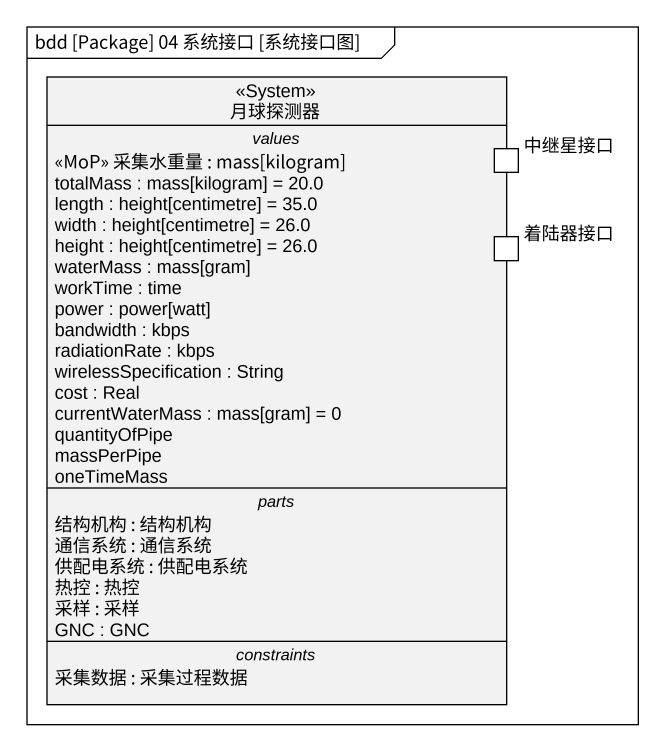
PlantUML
@startuml
mainframe bdd [Package] 04 系统接口 [系统接口图]
hide circle
hide empty members
class 月球探测器 <<System>> {
  -- values --
  <<MoP>> 采集水重量 : mass[kilogram]
  totalMass : mass[kilogram] = 20.0
  length : height[centimetre] = 35.0
  width : height[centimetre] = 26.0
  height : height[centimetre] = 26.0
  waterMass : mass[gram]
  workTime : time
  power : power[watt]
  bandwidth : kbps
  radiationRate : kbps
  wirelessSpecification : String
  cost : Real
  currentWaterMass : mass[gram] = 0
  quantityOfPipe
  massPerPipe
  oneTimeMass
  -- parts --
  结构机构 : 结构机构
  通信系统 : 通信系统
  供配电系统 : 供配电系统
  热控 : 热控
  采样 : 采样
  GNC : GNC
  -- constraints --
  采集数据 : 采集过程数据
  -- ports --
  中继星接口
  着陆器接口
}
@enduml
